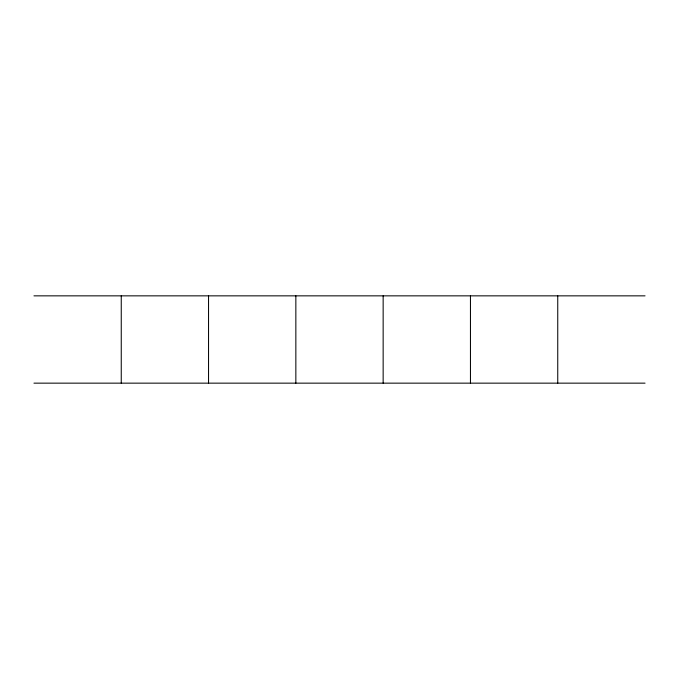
<?xml version="1.0" encoding="UTF-8"?>
<svg xmlns="http://www.w3.org/2000/svg" width="679" height="679" viewBox="0 0 679 679"><rect width="100%" height="100%" fill="white"/><g stroke="black" fill="none" stroke-linecap="round" stroke-linejoin="round"><path stroke-width="1.02" d="M33.95 295.849L645.05 295.849M33.95 383.151L645.05 383.151M557.748 295.849L557.748 383.151M470.454 295.849L470.454 383.151M383.151 295.849L383.151 383.151M295.849 295.849L295.849 383.151M208.546 295.849L208.546 383.151M121.252 295.849L121.252 383.151"/></g></svg>
